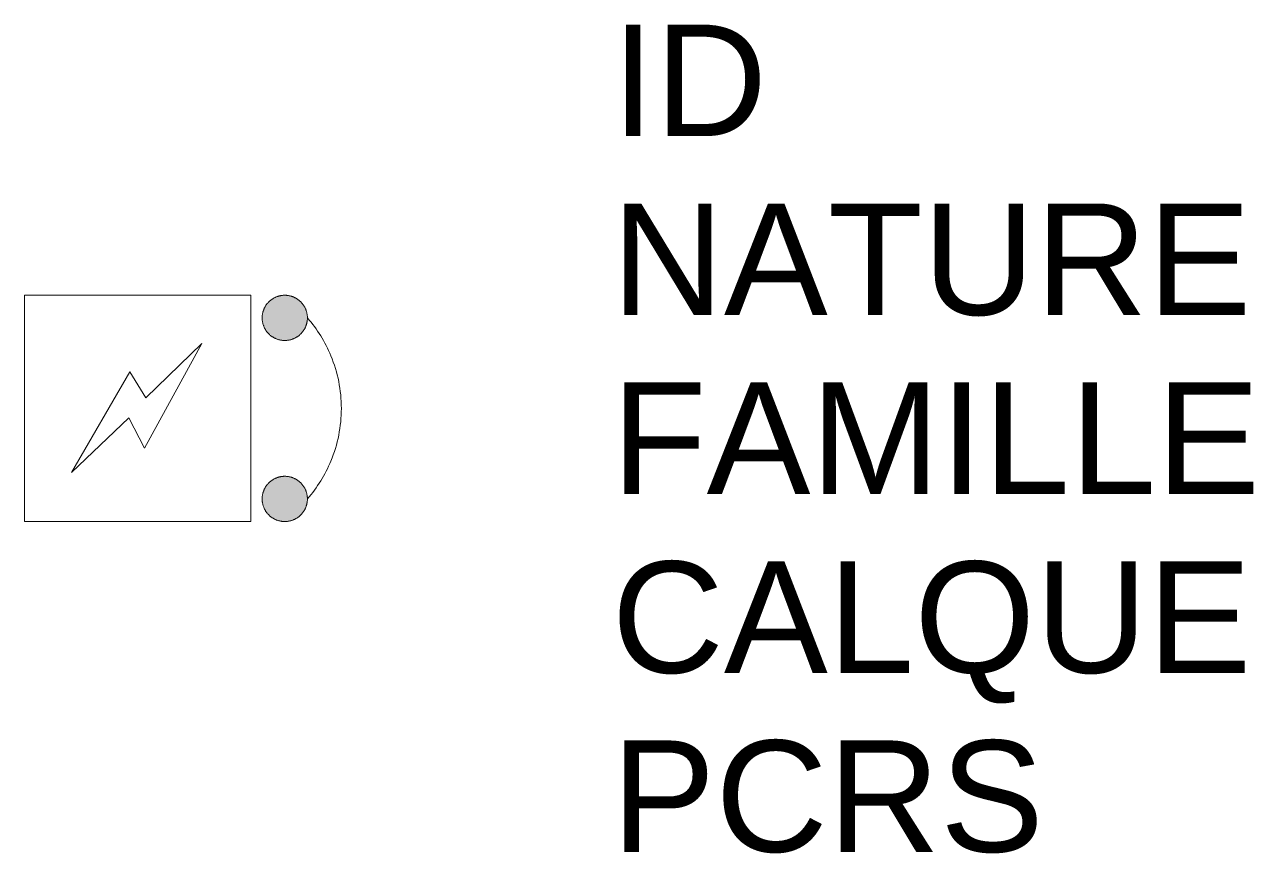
# Model space of a CAD drawing. Header units: metres. Extents: x 3079.85 to 3082.05, y 1844.76 to 1846.25.
import ezdxf

# ---------------------------------------------------------------- set-up
doc = ezdxf.new("R2010")
doc.units = ezdxf.units.M
doc.linetypes.add('Socle_Continu', pattern=[2.5, 2.5, 0])
doc.layers.add('ELECT_SCS', color=1, linetype='Socle_Continu', lineweight=13)
doc.styles.get("Standard").update_dxf_attribs({"font": 'arial.ttf'})

msp = doc.modelspace()

# ---------------------------------------------------------------- hatches: boundary and pattern name
at = {"layer": 'ELECT_SCS', "linetype": 'Socle_Continu', "true_color": 0x7fff7f}
h = msp.add_hatch(color=91, dxfattribs=at)
edge = h.paths.add_edge_path()
edge.add_ellipse((3080.3133, 1845.722), major_axis=(-0.0287, 0.0287), ratio=1, start_angle=-135, end_angle=45, ccw=False)
edge.add_ellipse((3080.3133, 1845.722), major_axis=(-0.0287, 0.0287), ratio=1, start_angle=45, end_angle=225, ccw=False)
h = msp.add_hatch(color=91, dxfattribs=at)
edge = h.paths.add_edge_path()
edge.add_ellipse((3080.3133, 1845.397), major_axis=(-0.0287, 0.0287), ratio=1, start_angle=-135, end_angle=45, ccw=False)
edge.add_ellipse((3080.3133, 1845.397), major_axis=(-0.0287, 0.0287), ratio=1, start_angle=45, end_angle=225, ccw=False)

# ---------------------------------------------------------------- linework, layer by layer
at = {"layer": 'ELECT_SCS', "color": 91, "linetype": 'Socle_Continu', "true_color": 0x7fff7f, "flags": 128}
msp.add_lwpolyline([(3079.8461, 1845.3564), (3080.2524, 1845.3564), (3080.2524, 1845.7626), (3079.8461, 1845.7626)], close=True, dxfattribs=at)
at = {"layer": 'ELECT_SCS', "color": 91, "linetype": 'Socle_Continu', "true_color": 0x7fff7f}
for points in [[(3080.354, 1845.722, 0.098491), (3080.3509, 1845.7375, 0.098491), (3080.3421, 1845.7507, 0.098491), (3080.3289, 1845.7595, 0.098491), (3080.3133, 1845.7626, 0.098491), (3080.2978, 1845.7595, 0.098491), (3080.2846, 1845.7507, 0.098491), (3080.2758, 1845.7375, 0.098491), (3080.2727, 1845.722, 0.098491)], [(3080.2727, 1845.722, 0.098491), (3080.2758, 1845.7065, 0.098491), (3080.2846, 1845.6933, 0.098491), (3080.2978, 1845.6845, 0.098491), (3080.3133, 1845.6814, 0.098491), (3080.3289, 1845.6845, 0.098491), (3080.3421, 1845.6933, 0.098491), (3080.3509, 1845.7065, 0.098491), (3080.354, 1845.722, 0.098491)], [(3080.354, 1845.397, 0.081301), (3080.3961, 1845.4649, 0.098491), (3080.4149, 1845.5595, 0.098491), (3080.3961, 1845.6541, 0.081301), (3080.354, 1845.722, 0.098491)], [(3080.354, 1845.397, 0.098491), (3080.3509, 1845.4125, 0.098491), (3080.3421, 1845.4257, 0.098491), (3080.3289, 1845.4345, 0.098491), (3080.3133, 1845.4376, 0.098491), (3080.2978, 1845.4345, 0.098491), (3080.2846, 1845.4257, 0.098491), (3080.2758, 1845.4125, 0.098491), (3080.2727, 1845.397, 0.098491)], [(3080.2727, 1845.397, 0.098491), (3080.2758, 1845.3815, 0.098491), (3080.2846, 1845.3683, 0.098491), (3080.2978, 1845.3595, 0.098491), (3080.3133, 1845.3564, 0.098491), (3080.3289, 1845.3595, 0.098491), (3080.3421, 1845.3683, 0.098491), (3080.3509, 1845.3815, 0.098491), (3080.354, 1845.397, 0.098491)]]:
    msp.add_lwpolyline(points, format="xyb", dxfattribs=at)
at = {"layer": 'ELECT_SCS', "linetype": 'Socle_Continu', "flags": 128}
msp.add_lwpolyline([(3079.9303, 1845.4442), (3080.035, 1845.6252), (3080.064, 1845.5785), (3080.1643, 1845.6763), (3080.0615, 1845.4884), (3080.0331, 1845.5426), (3079.9303, 1845.4442)], dxfattribs=at)

# ---------------------------------------------------------------- texts
at = {"layer": 'ELECT_SCS', "linetype": 'Socle_Continu', "flags": 9}
for tag, p, s in [('ID', (3080.9002, 1846.0485), 'FP_0403'), ('NATURE', (3080.9002, 1845.7273), 'Support de ligne électrique et télécommunication'), ('FAMILLE', (3080.9002, 1845.406), 'Electricité'), ('CALQUE', (3080.9002, 1845.0847), 'ELECT_SCS'), ('PCRS', (3080.9002, 1844.7634), 'AffleurantSymbole')]:
    msp.add_attdef(tag, p, s, height=0.2, dxfattribs=at)

doc.saveas('drawing.dxf')
